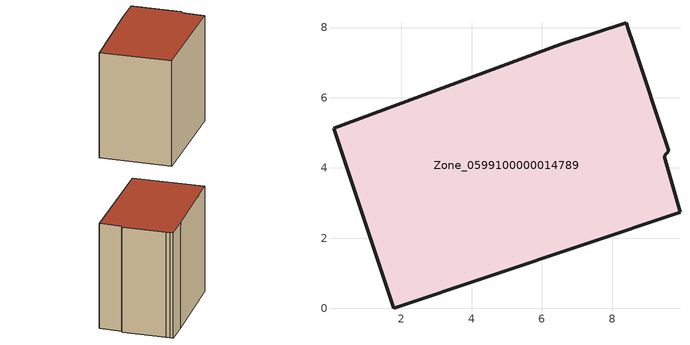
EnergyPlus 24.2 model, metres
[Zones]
Zone_0599100000014789
 floor ground (C_G): 8.48,7.91 8.59,7.58 9.62,4.5 9.49,4.33 9.94,2.74 1.78,0 0.07,5.13 6.54,7.52 8.4,8.14 z0.4
 wall outside (C_F): 6.54,7.52 0.07,5.13 1.78,0 9.94,2.74 9.49,4.33 9.62,4.5 8.59,7.58 8.48,7.91 8.4,8.14 6.54,7.52 z0.4:8.64
 roof outside (C_R): 8.4,8.14 6.54,7.52 0.07,5.13 1.78,0 9.94,2.74 9.49,4.33 9.62,4.5 8.59,7.58 8.48,7.91 z8.64
[BUILDING]
Pand.0599100000014789: North Axis=0; Terrain=City; Loads Convergence Tolerance Value=0.04; Temperature Convergence Tolerance Value=0.4; Solar Distribution=FullExterior; Maximum Number of Warmup Days=25; Minimum Number of Warmup Days=1
[Site:Location]
Rotterdam.The.Hague.AP_ZH_NLD Design_Conditions: Latitude=51.96; Longitude=4.45; Time Zone=1; Elevation=-4.5
[SITE:GROUNDTEMPERATURE:BUILDINGSURFACE]
18, 18, 18, 18, 18, 18, 18, 18, 18, 18, 18, 18
[MATERIAL] Thermal Absorptance=0.9; Solar Absorptance=0.7; Visible Absorptance=0.7
Name | Roughness | Thickness | Conductivity | Density | Specific Heat
G.TC.1975-1991 | MediumSmooth | 0.15 | 0.288461 | 540 | 1210
F.TC.1975-1991 | Rough | 0.3 | 0.230769 | 1920 | 840
R.TC.1975-1991 | MediumRough | 0.2 | 0.153846 | 1500 | 1000
[CONSTRUCTION]
C_G: G.TC.1975-1991
C_F: F.TC.1975-1991
C_R: R.TC.1975-1991
[ZONE]
Zone_0599100000014789: Type=1; Multiplier=1; Ceiling Height=Autocalculate; Volume=Autocalculate; Floor Area=autocalculate; Part of Total Floor Area=Yes
[ZONEINFILTRATION:DESIGNFLOWRATE]
Infil_Zone_0599100000014789: Zone or ZoneList or Space or SpaceList=Zone_0599100000014789; Schedule=AlwaysOn; Design Flow Rate Calculation Method=Flow/Area; Flow Rate per Floor Area=0.003; Constant Term Coefficient=1; Temperature Term Coefficient=0; Velocity Term Coefficient=0; Velocity Squared Term Coefficient=0
[HVACTEMPLATE:ZONE:IDEALLOADSAIRSYSTEM]
Zone_0599100000014789: Maximum Heating Supply Air Temperature=50; Minimum Cooling Supply Air Temperature=13; Maximum Heating Supply Air Humidity Ratio=0.0156; Minimum Cooling Supply Air Humidity Ratio=0.0077; Heating Limit=NoLimit; Cooling Limit=NoLimit; Dehumidification Control Type=ConstantSensibleHeatRatio; Cooling Sensible Heat Ratio=0.7; Dehumidification Setpoint=60; Humidification Control Type=None; Humidification Setpoint=30; Outdoor Air Method=None; Outdoor Air Flow Rate per Person=0.00944; Outdoor Air Flow Rate per Zone Floor Area=0; Outdoor Air Flow Rate per Zone=0; Demand Controlled Ventilation Type=None; Outdoor Air Economizer Type=NoEconomizer; Heat Recovery Type=None; Sensible Heat Recovery Effectiveness=0.7; Latent Heat Recovery Effectiveness=0.65
[ZONECONTROL:THERMOSTAT]
ThermostatControl_Zone_0599100000014789: Zone or ZoneList=Zone_0599100000014789; Control Type Schedule=DualSetpointControlType; Control 1=Thermostat_Zone_0599100000014789; Temperature Difference Between Cutout And Setpoint=0
[THERMOSTATSETPOINT:DUALSETPOINT]
Thermostat_Zone_0599100000014789: Heating Setpoint Temperature Schedule=HeatingSetpoint_Zone_0599100000014789; Cooling Setpoint Temperature Schedule=CoolingSetpoint_Zone_0599100000014789
[SCHEDULE:COMPACT]
HeatingSetpoint_Zone_0599100000014789: Through: 12/31, For: AllDays, Until: 24:00, 21
CoolingSetpoint_Zone_0599100000014789: Through: 12/31, For: AllDays, Until: 24:00, 24
DualSetpointControlType: Through: 12/31, For: AllDays, Until: 24:00, 4
AlwaysOn: Through: 12/31, For: AllDays, Until: 24:00, 1
